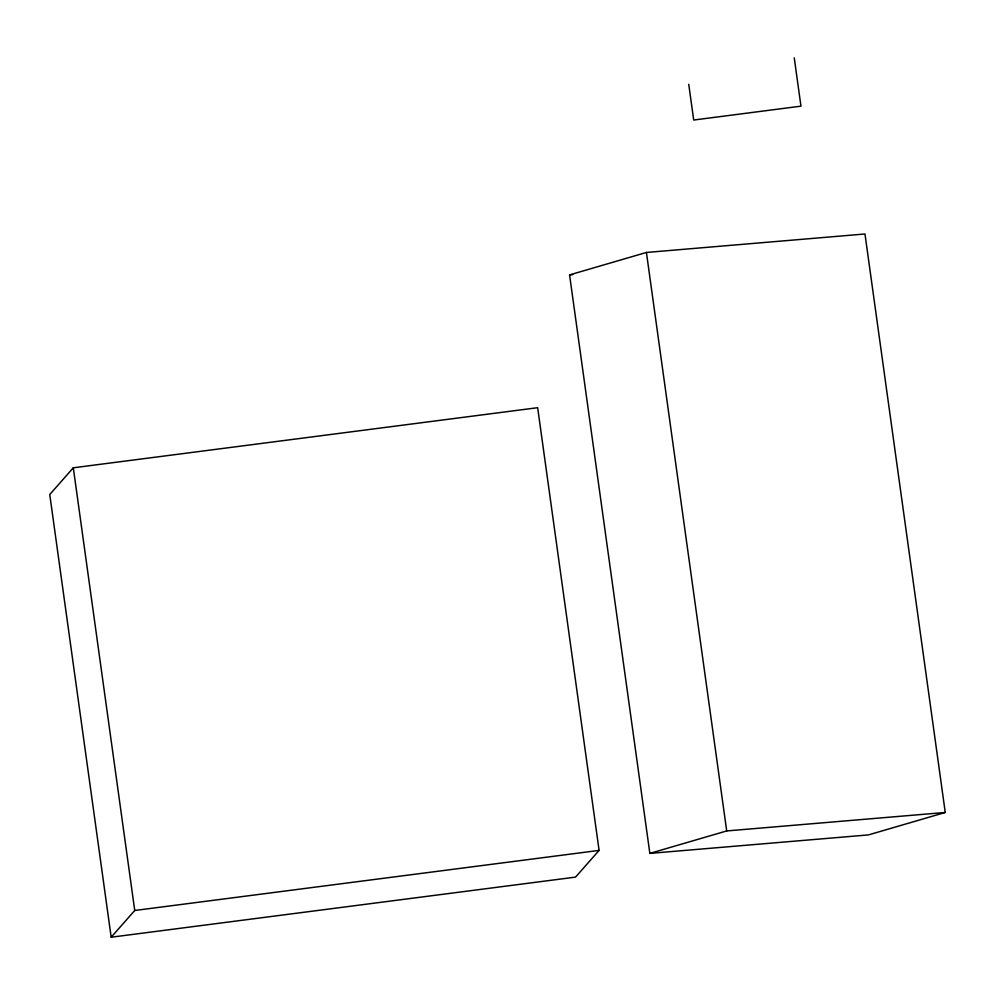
<?xml version="1.0" encoding="UTF-8"?>
<svg xmlns="http://www.w3.org/2000/svg" width="995" height="995" viewBox="0 0 995 995"><rect width="100%" height="100%" fill="white"/><g stroke="black" fill="none" stroke-linecap="round" stroke-linejoin="round"><path stroke-width="1.49" d="M73.307 467.799L49.75 494.515L111.179 937.215L575.545 877.117L599.089 850.402L537.661 407.701L73.307 467.799L134.735 910.487L111.179 937.215M569.575 274.906L646.427 252.456L864.978 233.987L945.25 812.467L868.399 834.917L649.847 853.387L569.575 274.906L572.66 274.645M649.847 853.387L726.698 830.937L945.25 812.467M134.735 910.487L599.089 850.402M794.246 57.785L800.95 106.154L693.702 120.034L688.739 84.276M646.427 252.456L726.698 830.937"/></g></svg>
